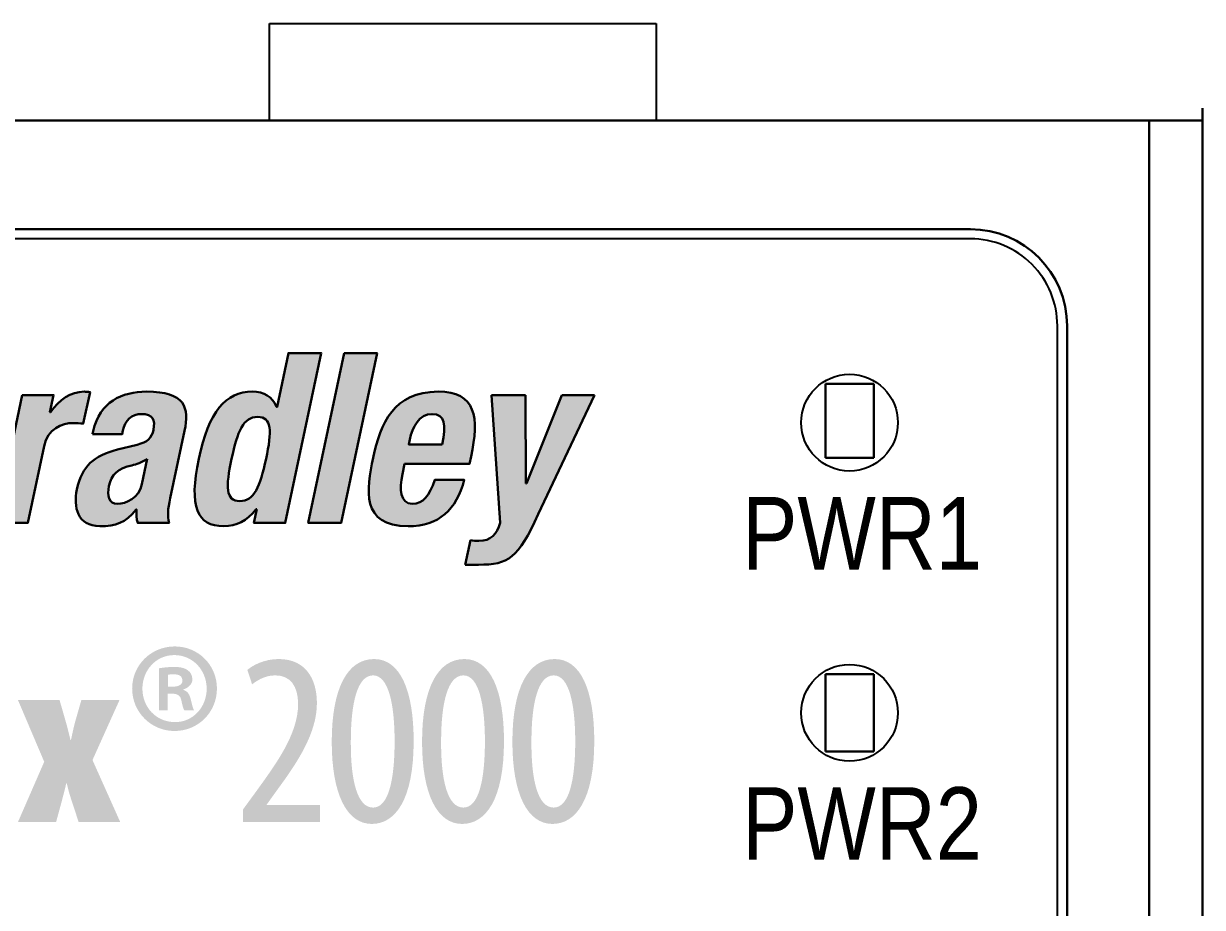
# Model space of a CAD drawing. Extents: x 1922 to 2807, y 4180 to 4531.
# Drawn here: x 2616.43 to 2665.2, y 4397.43 to 4433.98 of the extents above; entities that cross this region are included whole.
import ezdxf

# ---------------------------------------------------------------- set-up
doc = ezdxf.new("R2010")
doc.units = 0
doc.header["$LTSCALE"] = 0.1
doc.header["$MEASUREMENT"] = 0
doc.layers.add('LAYER_2', color=7, linetype='Continuous')
for name, color, linetype, lineweight in [('LOGO-KT', 7, 'Continuous', 30), ('尺寸标注', 4, 'Continuous', 13), ('粗实线-KT', 7, 'Continuous', 35)]:
    doc.layers.add(name, color=color, linetype=linetype, lineweight=lineweight)
doc.styles.add('尺寸标注Arial', font='arial.ttf', dxfattribs={"width": 0.7})

msp = doc.modelspace()

# ---------------------------------------------------------------- hatches: boundary and pattern name
at = {"layer": 'LOGO-KT'}
h = msp.add_hatch(color=256, dxfattribs=at)
edge = h.paths.add_edge_path()
edge.add_spline(control_points=[(2626.076, 4413.897), (2626.076, 4413.897), (2626.057, 4413.897), (2626.057, 4413.897), (2626.057, 4413.897), (2625.657, 4413.405), (2625.239, 4413.199), (2624.708, 4413.199), (2624.708, 4413.199), (2623.597, 4413.199), (2623.259, 4414.014), (2623.677, 4415.98), (2623.677, 4415.98), (2624.094, 4417.947), (2624.779, 4418.762), (2625.89, 4418.762), (2625.89, 4418.762), (2626.402, 4418.762), (2626.703, 4418.555), (2626.896, 4418.133), (2626.896, 4418.133), (2626.896, 4418.133), (2626.917, 4418.133), (2626.917, 4418.133), (2626.917, 4418.133), (2626.917, 4418.133), (2627.388, 4420.355), (2627.388, 4420.355), (2627.388, 4420.355), (2627.388, 4420.355), (2628.744, 4420.355), (2628.744, 4420.355), (2628.744, 4420.355), (2628.744, 4420.355), (2627.254, 4413.338), (2627.254, 4413.338), (2627.254, 4413.338), (2627.254, 4413.338), (2625.957, 4413.338), (2625.957, 4413.338), (2625.957, 4413.338), (2625.957, 4413.338), (2626.076, 4413.897), (2626.076, 4413.897)], knot_values=[0, 0, 0, 0, 0.090909, 0.090909, 0.090909, 0.091009, 0.181818, 0.181818, 0.181818, 0.181918, 0.272727, 0.272727, 0.272727, 0.272827, 0.363636, 0.363636, 0.363636, 0.363736, 0.454545, 0.454545, 0.454545, 0.454645, 0.545455, 0.545455, 0.545455, 0.545555, 0.636364, 0.636364, 0.636364, 0.636464, 0.727273, 0.727273, 0.727273, 0.727373, 0.818182, 0.818182, 0.818182, 0.818282, 0.909091, 0.909091, 0.909091, 0.909191, 1, 1, 1, 1], degree=3, periodic=0)
edge = h.paths.add_edge_path(flags=16)
edge.add_spline(control_points=[(2625.373, 4414.24), (2625.972, 4414.24), (2626.215, 4414.831), (2626.459, 4415.98), (2626.459, 4415.98), (2626.704, 4417.131), (2626.712, 4417.721), (2626.111, 4417.721), (2626.111, 4417.721), (2625.521, 4417.721), (2625.279, 4417.131), (2625.034, 4415.98), (2625.034, 4415.98), (2624.789, 4414.831), (2624.782, 4414.24), (2625.373, 4414.24)], knot_values=[0, 0, 0, 0, 0.25, 0.25, 0.25, 0.2501, 0.5, 0.5, 0.5, 0.5001, 0.75, 0.75, 0.75, 0.7501, 1, 1, 1, 1], degree=3, periodic=0)
h = msp.add_hatch(color=256, dxfattribs=at)
edge = h.paths.add_edge_path()
edge.add_spline(control_points=[(2629.697, 4420.355), (2629.697, 4420.355), (2631.054, 4420.355), (2631.054, 4420.355), (2631.054, 4420.355), (2631.054, 4420.355), (2629.564, 4413.338), (2629.564, 4413.338), (2629.564, 4413.338), (2629.564, 4413.338), (2628.206, 4413.338), (2628.206, 4413.338), (2628.206, 4413.338), (2628.206, 4413.338), (2629.697, 4420.355), (2629.697, 4420.355)], knot_values=[0, 0, 0, 0, 0.25, 0.25, 0.25, 0.2501, 0.5, 0.5, 0.5, 0.5001, 0.75, 0.75, 0.75, 0.7501, 1, 1, 1, 1], degree=3, periodic=0)
h = msp.add_hatch(color=256, dxfattribs=at)
edge = h.paths.add_edge_path()
edge.add_spline(control_points=[(2616.371, 4418.624), (2616.371, 4418.624), (2617.667, 4418.624), (2617.667, 4418.624), (2617.667, 4418.624), (2617.667, 4418.624), (2617.517, 4417.917), (2617.517, 4417.917), (2617.517, 4417.917), (2617.517, 4417.917), (2617.535, 4417.917), (2617.535, 4417.917), (2617.535, 4417.917), (2617.92, 4418.428), (2618.375, 4418.762), (2618.936, 4418.762), (2618.936, 4418.762), (2619.015, 4418.762), (2619.099, 4418.753), (2619.176, 4418.742), (2619.176, 4418.742), (2619.176, 4418.742), (2618.9, 4417.444), (2618.9, 4417.444), (2618.9, 4417.444), (2618.766, 4417.454), (2618.62, 4417.465), (2618.483, 4417.465), (2618.483, 4417.465), (2618.01, 4417.465), (2617.428, 4417.218), (2617.277, 4416.511), (2617.277, 4416.511), (2617.277, 4416.511), (2616.603, 4413.338), (2616.603, 4413.338), (2616.603, 4413.338), (2616.603, 4413.338), (2615.247, 4413.338), (2615.247, 4413.338), (2615.247, 4413.338), (2615.247, 4413.338), (2616.371, 4418.624), (2616.371, 4418.624)], knot_values=[0, 0, 0, 0, 0.090909, 0.090909, 0.090909, 0.091009, 0.181818, 0.181818, 0.181818, 0.181918, 0.272727, 0.272727, 0.272727, 0.272827, 0.363636, 0.363636, 0.363636, 0.363736, 0.454545, 0.454545, 0.454545, 0.454645, 0.545455, 0.545455, 0.545455, 0.545555, 0.636364, 0.636364, 0.636364, 0.636464, 0.727273, 0.727273, 0.727273, 0.727373, 0.818182, 0.818182, 0.818182, 0.818282, 0.909091, 0.909091, 0.909091, 0.909191, 1, 1, 1, 1], degree=3, periodic=0)
h = msp.add_hatch(color=256, dxfattribs=at)
edge = h.paths.add_edge_path()
edge.add_spline(control_points=[(2619.287, 4417.003), (2619.287, 4417.003), (2619.314, 4417.131), (2619.314, 4417.131), (2619.314, 4417.131), (2619.573, 4418.349), (2620.496, 4418.762), (2621.517, 4418.762), (2621.517, 4418.762), (2623.128, 4418.762), (2623.292, 4418.093), (2623.09, 4417.141), (2623.09, 4417.141), (2623.09, 4417.141), (2622.498, 4414.36), (2622.498, 4414.36), (2622.498, 4414.36), (2622.394, 4413.868), (2622.376, 4413.642), (2622.448, 4413.338), (2622.448, 4413.338), (2622.448, 4413.338), (2621.151, 4413.338), (2621.151, 4413.338), (2621.151, 4413.338), (2621.098, 4413.503), (2621.103, 4413.709), (2621.102, 4413.886), (2621.102, 4413.886), (2621.102, 4413.886), (2621.081, 4413.886), (2621.081, 4413.886), (2621.081, 4413.886), (2620.649, 4413.338), (2620.237, 4413.199), (2619.59, 4413.199), (2619.59, 4413.199), (2618.645, 4413.199), (2618.481, 4414.004), (2618.632, 4414.713), (2618.632, 4414.713), (2618.843, 4415.705), (2619.332, 4416.109), (2620.32, 4416.364), (2620.32, 4416.364), (2620.32, 4416.364), (2621.131, 4416.57), (2621.131, 4416.57), (2621.131, 4416.57), (2621.556, 4416.678), (2621.728, 4416.836), (2621.803, 4417.189), (2621.803, 4417.189), (2621.889, 4417.592), (2621.764, 4417.837), (2621.312, 4417.837), (2621.312, 4417.837), (2620.898, 4417.837), (2620.624, 4417.564), (2620.536, 4417.149), (2620.536, 4417.149), (2620.536, 4417.149), (2620.504, 4417.003), (2620.504, 4417.003), (2620.504, 4417.003), (2620.504, 4417.003), (2619.287, 4417.003), (2619.287, 4417.003)], knot_values=[0, 0, 0, 0, 0.058824, 0.058824, 0.058824, 0.058924, 0.117647, 0.117647, 0.117647, 0.117747, 0.176471, 0.176471, 0.176471, 0.176571, 0.235294, 0.235294, 0.235294, 0.235394, 0.294118, 0.294118, 0.294118, 0.294218, 0.352941, 0.352941, 0.352941, 0.353041, 0.411765, 0.411765, 0.411765, 0.411865, 0.470588, 0.470588, 0.470588, 0.470688, 0.529412, 0.529412, 0.529412, 0.529512, 0.588235, 0.588235, 0.588235, 0.588335, 0.647059, 0.647059, 0.647059, 0.647159, 0.705882, 0.705882, 0.705882, 0.705982, 0.764706, 0.764706, 0.764706, 0.764806, 0.823529, 0.823529, 0.823529, 0.823629, 0.882353, 0.882353, 0.882353, 0.882453, 0.941176, 0.941176, 0.941176, 0.941276, 1, 1, 1, 1], degree=3, periodic=0)
edge = h.paths.add_edge_path(flags=16)
edge.add_spline(control_points=[(2621.545, 4415.98), (2621.329, 4415.843), (2621.084, 4415.753), (2620.91, 4415.715), (2620.91, 4415.715), (2620.333, 4415.597), (2620.062, 4415.332), (2619.961, 4414.86), (2619.961, 4414.86), (2619.875, 4414.457), (2619.951, 4414.123), (2620.316, 4414.123), (2620.316, 4414.123), (2620.679, 4414.123), (2621.201, 4414.36), (2621.325, 4414.938), (2621.325, 4414.938), (2621.325, 4414.938), (2621.545, 4415.98), (2621.545, 4415.98)], knot_values=[0, 0, 0, 0, 0.2, 0.2, 0.2, 0.2001, 0.4, 0.4, 0.4, 0.4001, 0.6, 0.6, 0.6, 0.6001, 0.8, 0.8, 0.8, 0.8001, 1, 1, 1, 1], degree=3, periodic=0)
h = msp.add_hatch(color=256, dxfattribs=at)
edge = h.paths.add_edge_path()
edge.add_spline(control_points=[(2632.193, 4415.773), (2632.193, 4415.773), (2632.104, 4415.351), (2632.104, 4415.351), (2632.104, 4415.351), (2631.972, 4414.732), (2632.01, 4414.123), (2632.512, 4414.123), (2632.512, 4414.123), (2632.963, 4414.123), (2633.224, 4414.468), (2633.44, 4415.116), (2633.44, 4415.116), (2633.44, 4415.116), (2634.66, 4415.116), (2634.66, 4415.116), (2634.66, 4415.116), (2634.348, 4413.886), (2633.612, 4413.199), (2632.335, 4413.199), (2632.335, 4413.199), (2630.369, 4413.199), (2630.612, 4414.713), (2630.892, 4416.029), (2630.892, 4416.029), (2631.193, 4417.444), (2631.748, 4418.762), (2633.576, 4418.762), (2633.576, 4418.762), (2635.158, 4418.762), (2635.288, 4417.7), (2634.941, 4416.079), (2634.941, 4416.079), (2634.941, 4416.079), (2634.878, 4415.773), (2634.878, 4415.773), (2634.878, 4415.773), (2634.878, 4415.773), (2632.193, 4415.773), (2632.193, 4415.773)], knot_values=[0, 0, 0, 0, 0.1, 0.1, 0.1, 0.1001, 0.2, 0.2, 0.2, 0.2001, 0.3, 0.3, 0.3, 0.3001, 0.4, 0.4, 0.4, 0.4001, 0.5, 0.5, 0.5, 0.5001, 0.6, 0.6, 0.6, 0.6001, 0.7, 0.7, 0.7, 0.7001, 0.8, 0.8, 0.8, 0.8001, 0.9, 0.9, 0.9, 0.9001, 1, 1, 1, 1], degree=3, periodic=0)
edge = h.paths.add_edge_path(flags=16)
edge.add_spline(control_points=[(2633.751, 4416.58), (2633.893, 4417.385), (2633.892, 4417.837), (2633.331, 4417.837), (2633.331, 4417.837), (2632.789, 4417.837), (2632.513, 4417.277), (2632.41, 4416.787), (2632.41, 4416.787), (2632.41, 4416.787), (2632.366, 4416.58), (2632.366, 4416.58), (2632.366, 4416.58), (2632.366, 4416.58), (2633.751, 4416.58), (2633.751, 4416.58)], knot_values=[0, 0, 0, 0, 0.25, 0.25, 0.25, 0.2501, 0.5, 0.5, 0.5, 0.5001, 0.75, 0.75, 0.75, 0.7501, 1, 1, 1, 1], degree=3, periodic=0)
h = msp.add_hatch(color=256, dxfattribs=at)
edge = h.paths.add_edge_path()
edge.add_spline(control_points=[(2634.913, 4412.619), (2635.027, 4412.599), (2635.142, 4412.589), (2635.261, 4412.589), (2635.261, 4412.589), (2635.763, 4412.589), (2636.008, 4412.864), (2636.148, 4413.338), (2636.148, 4413.338), (2636.148, 4413.338), (2635.786, 4418.624), (2635.786, 4418.624), (2635.786, 4418.624), (2635.786, 4418.624), (2637.201, 4418.624), (2637.201, 4418.624), (2637.201, 4418.624), (2637.201, 4418.624), (2637.212, 4414.969), (2637.212, 4414.969), (2637.212, 4414.969), (2637.212, 4414.969), (2637.231, 4414.969), (2637.231, 4414.969), (2637.231, 4414.969), (2637.231, 4414.969), (2638.696, 4418.624), (2638.696, 4418.624), (2638.696, 4418.624), (2638.696, 4418.624), (2640.051, 4418.624), (2640.051, 4418.624), (2640.051, 4418.624), (2640.051, 4418.624), (2637.725, 4413.69), (2637.725, 4413.69), (2637.725, 4413.69), (2636.866, 4411.862), (2636.507, 4411.606), (2635.249, 4411.606), (2635.249, 4411.606), (2635.249, 4411.606), (2634.698, 4411.606), (2634.698, 4411.606), (2634.698, 4411.606), (2634.698, 4411.606), (2634.913, 4412.619), (2634.913, 4412.619)], knot_values=[0, 0, 0, 0, 0.083333, 0.083333, 0.083333, 0.083433, 0.166667, 0.166667, 0.166667, 0.166767, 0.25, 0.25, 0.25, 0.2501, 0.333333, 0.333333, 0.333333, 0.333433, 0.416667, 0.416667, 0.416667, 0.416767, 0.5, 0.5, 0.5, 0.5001, 0.583333, 0.583333, 0.583333, 0.583433, 0.666667, 0.666667, 0.666667, 0.666767, 0.75, 0.75, 0.75, 0.7501, 0.833333, 0.833333, 0.833333, 0.833433, 0.916667, 0.916667, 0.916667, 0.916767, 1, 1, 1, 1], degree=3, periodic=0)
at = {"layer": '尺寸标注'}
h = msp.add_hatch(color=7, dxfattribs=at)
edge = h.paths.add_edge_path()
edge.add_spline(control_points=[(2624.43, 4406.481), (2624.43, 4405.509), (2623.659, 4404.727), (2622.676, 4404.727), (2622.676, 4404.727), (2621.704, 4404.727), (2620.922, 4405.509), (2620.922, 4406.481), (2620.922, 4406.481), (2620.922, 4407.453), (2621.704, 4408.224), (2622.687, 4408.224), (2622.687, 4408.224), (2623.659, 4408.224), (2624.43, 4407.453), (2624.43, 4406.481)], knot_values=[0, 0, 0, 0, 0.25, 0.25, 0.25, 0.2501, 0.5, 0.5, 0.5, 0.5001, 0.75, 0.75, 0.75, 0.7501, 1, 1, 1, 1], degree=3, periodic=0)
edge = h.paths.add_edge_path(flags=16)
edge.add_spline(control_points=[(2621.346, 4406.481), (2621.346, 4405.71), (2621.916, 4405.096), (2622.687, 4405.096), (2622.687, 4405.096), (2623.435, 4405.085), (2624.005, 4405.71), (2624.005, 4406.47), (2624.005, 4406.47), (2624.005, 4407.241), (2623.435, 4407.866), (2622.665, 4407.866), (2622.665, 4407.866), (2621.916, 4407.866), (2621.346, 4407.241), (2621.346, 4406.481)], knot_values=[0, 0, 0, 0, 0.25, 0.25, 0.25, 0.2501, 0.5, 0.5, 0.5, 0.5001, 0.75, 0.75, 0.75, 0.7501, 1, 1, 1, 1], degree=3, periodic=0)
edge = h.paths.add_edge_path(flags=0)
edge.add_spline(control_points=[(2622.397, 4405.576), (2622.397, 4405.576), (2622.028, 4405.576), (2622.028, 4405.576), (2622.028, 4405.576), (2622.028, 4405.576), (2622.028, 4407.319), (2622.028, 4407.319), (2622.028, 4407.319), (2622.173, 4407.341), (2622.385, 4407.375), (2622.653, 4407.375), (2622.653, 4407.375), (2622.966, 4407.375), (2623.111, 4407.319), (2623.234, 4407.229), (2623.234, 4407.229), (2623.335, 4407.162), (2623.413, 4407.028), (2623.413, 4406.861), (2623.413, 4406.861), (2623.413, 4406.66), (2623.245, 4406.515), (2623.044, 4406.447), (2623.044, 4406.447), (2623.044, 4406.447), (2623.044, 4406.425), (2623.044, 4406.425), (2623.044, 4406.425), (2623.223, 4406.369), (2623.301, 4406.235), (2623.357, 4406.001), (2623.357, 4406.001), (2623.413, 4405.744), (2623.446, 4405.632), (2623.491, 4405.576), (2623.491, 4405.576), (2623.491, 4405.576), (2623.089, 4405.576), (2623.089, 4405.576), (2623.089, 4405.576), (2623.033, 4405.643), (2623, 4405.788), (2622.955, 4406.001), (2622.955, 4406.001), (2622.922, 4406.179), (2622.81, 4406.269), (2622.586, 4406.269), (2622.586, 4406.269), (2622.586, 4406.269), (2622.397, 4406.269), (2622.397, 4406.269), (2622.397, 4406.269), (2622.397, 4406.269), (2622.397, 4405.576), (2622.397, 4405.576)], knot_values=[0, 0, 0, 0, 0.071429, 0.071429, 0.071429, 0.071529, 0.142857, 0.142857, 0.142857, 0.142957, 0.214286, 0.214286, 0.214286, 0.214386, 0.285714, 0.285714, 0.285714, 0.285814, 0.357143, 0.357143, 0.357143, 0.357243, 0.428571, 0.428571, 0.428571, 0.428671, 0.5, 0.5, 0.5, 0.5001, 0.571429, 0.571429, 0.571429, 0.571529, 0.642857, 0.642857, 0.642857, 0.642957, 0.714286, 0.714286, 0.714286, 0.714386, 0.785714, 0.785714, 0.785714, 0.785814, 0.857143, 0.857143, 0.857143, 0.857243, 0.928571, 0.928571, 0.928571, 0.928671, 1, 1, 1, 1], degree=3, periodic=0)
edge = h.paths.add_edge_path(flags=0)
edge.add_spline(control_points=[(2622.408, 4406.559), (2622.408, 4406.559), (2622.598, 4406.559), (2622.598, 4406.559), (2622.598, 4406.559), (2622.821, 4406.559), (2623, 4406.626), (2623, 4406.805), (2623, 4406.805), (2623, 4406.972), (2622.899, 4407.073), (2622.631, 4407.073), (2622.631, 4407.073), (2622.53, 4407.073), (2622.452, 4407.062), (2622.408, 4407.051), (2622.408, 4407.051), (2622.408, 4407.051), (2622.408, 4406.559), (2622.408, 4406.559)], knot_values=[0, 0, 0, 0, 0.2, 0.2, 0.2, 0.2001, 0.4, 0.4, 0.4, 0.4001, 0.6, 0.6, 0.6, 0.6001, 0.8, 0.8, 0.8, 0.8001, 1, 1, 1, 1], degree=3, periodic=0)
h = msp.add_hatch(color=7, dxfattribs=at)
edge = h.paths.add_edge_path()
edge.add_spline(control_points=[(2625.505, 4400.966), (2625.505, 4400.966), (2625.505, 4401.478), (2625.505, 4401.478), (2625.505, 4401.478), (2625.505, 4401.478), (2626.058, 4402.235), (2626.058, 4402.235), (2626.058, 4402.235), (2626.856, 4403.341), (2627.788, 4404.59), (2627.788, 4405.839), (2627.788, 4405.839), (2627.788, 4406.576), (2627.47, 4407.027), (2626.846, 4407.027), (2626.846, 4407.027), (2626.365, 4407.027), (2626.047, 4406.771), (2625.884, 4406.658), (2625.884, 4406.658), (2625.884, 4406.658), (2625.689, 4407.252), (2625.689, 4407.252), (2625.689, 4407.252), (2625.914, 4407.446), (2626.385, 4407.702), (2626.989, 4407.702), (2626.989, 4407.702), (2628.095, 4407.702), (2628.566, 4406.883), (2628.566, 4405.88), (2628.566, 4405.88), (2628.566, 4404.631), (2627.757, 4403.423), (2626.928, 4402.297), (2626.928, 4402.297), (2626.928, 4402.297), (2626.488, 4401.683), (2626.488, 4401.683), (2626.488, 4401.683), (2626.488, 4401.683), (2626.488, 4401.662), (2626.488, 4401.662), (2626.488, 4401.662), (2626.488, 4401.662), (2628.699, 4401.662), (2628.699, 4401.662), (2628.699, 4401.662), (2628.699, 4401.662), (2628.699, 4400.966), (2628.699, 4400.966), (2628.699, 4400.966), (2628.699, 4400.966), (2625.505, 4400.966), (2625.505, 4400.966)], knot_values=[0, 0, 0, 0, 0.071429, 0.071429, 0.071429, 0.071529, 0.142857, 0.142857, 0.142857, 0.142957, 0.214286, 0.214286, 0.214286, 0.214386, 0.285714, 0.285714, 0.285714, 0.285814, 0.357143, 0.357143, 0.357143, 0.357243, 0.428571, 0.428571, 0.428571, 0.428671, 0.5, 0.5, 0.5, 0.5001, 0.571429, 0.571429, 0.571429, 0.571529, 0.642857, 0.642857, 0.642857, 0.642957, 0.714286, 0.714286, 0.714286, 0.714386, 0.785714, 0.785714, 0.785714, 0.785814, 0.857143, 0.857143, 0.857143, 0.857243, 0.928571, 0.928571, 0.928571, 0.928671, 1, 1, 1, 1], degree=3, periodic=0)
h = msp.add_hatch(color=7, dxfattribs=at)
edge = h.paths.add_edge_path()
edge.add_spline(control_points=[(2632.569, 4404.303), (2632.569, 4401.877), (2631.801, 4400.884), (2630.839, 4400.884), (2630.839, 4400.884), (2629.805, 4400.884), (2629.18, 4402.113), (2629.18, 4404.283), (2629.18, 4404.283), (2629.18, 4406.525), (2629.846, 4407.702), (2630.931, 4407.702), (2630.931, 4407.702), (2632.006, 4407.702), (2632.569, 4406.423), (2632.569, 4404.303)], knot_values=[0, 0, 0, 0, 0.25, 0.25, 0.25, 0.2501, 0.5, 0.5, 0.5, 0.5001, 0.75, 0.75, 0.75, 0.7501, 1, 1, 1, 1], degree=3, periodic=0)
edge = h.paths.add_edge_path(flags=16)
edge.add_spline(control_points=[(2629.969, 4404.293), (2629.958, 4402.686), (2630.235, 4401.56), (2630.89, 4401.56), (2630.89, 4401.56), (2631.525, 4401.56), (2631.781, 4402.696), (2631.781, 4404.293), (2631.781, 4404.293), (2631.781, 4405.849), (2631.525, 4407.027), (2630.89, 4407.027), (2630.89, 4407.027), (2630.245, 4407.027), (2629.969, 4405.901), (2629.969, 4404.293)], knot_values=[0, 0, 0, 0, 0.25, 0.25, 0.25, 0.2501, 0.5, 0.5, 0.5, 0.5001, 0.75, 0.75, 0.75, 0.7501, 1, 1, 1, 1], degree=3, periodic=0)
h = msp.add_hatch(color=7, dxfattribs=at)
edge = h.paths.add_edge_path()
edge.add_spline(control_points=[(2636.306, 4404.303), (2636.306, 4401.877), (2635.538, 4400.884), (2634.575, 4400.884), (2634.575, 4400.884), (2633.542, 4400.884), (2632.917, 4402.113), (2632.917, 4404.283), (2632.917, 4404.283), (2632.917, 4406.525), (2633.582, 4407.702), (2634.668, 4407.702), (2634.668, 4407.702), (2635.743, 4407.702), (2636.306, 4406.423), (2636.306, 4404.303)], knot_values=[0, 0, 0, 0, 0.25, 0.25, 0.25, 0.2501, 0.5, 0.5, 0.5, 0.5001, 0.75, 0.75, 0.75, 0.7501, 1, 1, 1, 1], degree=3, periodic=0)
edge = h.paths.add_edge_path(flags=16)
edge.add_spline(control_points=[(2633.705, 4404.293), (2633.695, 4402.686), (2633.971, 4401.56), (2634.627, 4401.56), (2634.627, 4401.56), (2635.261, 4401.56), (2635.517, 4402.696), (2635.517, 4404.293), (2635.517, 4404.293), (2635.517, 4405.849), (2635.261, 4407.027), (2634.627, 4407.027), (2634.627, 4407.027), (2633.982, 4407.027), (2633.705, 4405.901), (2633.705, 4404.293)], knot_values=[0, 0, 0, 0, 0.25, 0.25, 0.25, 0.2501, 0.5, 0.5, 0.5, 0.5001, 0.75, 0.75, 0.75, 0.7501, 1, 1, 1, 1], degree=3, periodic=0)
h = msp.add_hatch(color=7, dxfattribs=at)
edge = h.paths.add_edge_path()
edge.add_spline(control_points=[(2640.042, 4404.303), (2640.042, 4401.877), (2639.275, 4400.884), (2638.312, 4400.884), (2638.312, 4400.884), (2637.278, 4400.884), (2636.654, 4402.113), (2636.654, 4404.283), (2636.654, 4404.283), (2636.654, 4406.525), (2637.319, 4407.702), (2638.404, 4407.702), (2638.404, 4407.702), (2639.479, 4407.702), (2640.042, 4406.423), (2640.042, 4404.303)], knot_values=[0, 0, 0, 0, 0.25, 0.25, 0.25, 0.2501, 0.5, 0.5, 0.5, 0.5001, 0.75, 0.75, 0.75, 0.7501, 1, 1, 1, 1], degree=3, periodic=0)
edge = h.paths.add_edge_path(flags=16)
edge.add_spline(control_points=[(2637.442, 4404.293), (2637.432, 4402.686), (2637.708, 4401.56), (2638.364, 4401.56), (2638.364, 4401.56), (2638.998, 4401.56), (2639.254, 4402.696), (2639.254, 4404.293), (2639.254, 4404.293), (2639.254, 4405.849), (2638.998, 4407.027), (2638.364, 4407.027), (2638.364, 4407.027), (2637.718, 4407.027), (2637.442, 4405.901), (2637.442, 4404.293)], knot_values=[0, 0, 0, 0, 0.25, 0.25, 0.25, 0.2501, 0.5, 0.5, 0.5, 0.5001, 0.75, 0.75, 0.75, 0.7501, 1, 1, 1, 1], degree=3, periodic=0)
h = msp.add_hatch(color=7, dxfattribs=at)
edge = h.paths.add_edge_path()
edge.add_spline(control_points=[(2617.919, 4406.003), (2617.919, 4406.003), (2618.155, 4405.184), (2618.155, 4405.184), (2618.155, 4405.184), (2618.247, 4404.877), (2618.318, 4404.57), (2618.369, 4404.355), (2618.369, 4404.355), (2618.369, 4404.355), (2618.39, 4404.355), (2618.39, 4404.355), (2618.39, 4404.355), (2618.441, 4404.58), (2618.503, 4404.897), (2618.585, 4405.184), (2618.585, 4405.184), (2618.585, 4405.184), (2618.82, 4406.003), (2618.82, 4406.003), (2618.82, 4406.003), (2618.82, 4406.003), (2620.397, 4406.003), (2620.397, 4406.003), (2620.397, 4406.003), (2620.397, 4406.003), (2619.281, 4403.525), (2619.281, 4403.525), (2619.281, 4403.525), (2619.281, 4403.525), (2620.427, 4400.966), (2620.427, 4400.966), (2620.427, 4400.966), (2620.427, 4400.966), (2618.707, 4400.966), (2618.707, 4400.966), (2618.707, 4400.966), (2618.707, 4400.966), (2618.421, 4401.836), (2618.421, 4401.836), (2618.421, 4401.836), (2618.339, 4402.082), (2618.267, 4402.338), (2618.216, 4402.563), (2618.216, 4402.563), (2618.216, 4402.563), (2618.195, 4402.563), (2618.195, 4402.563), (2618.195, 4402.563), (2618.144, 4402.328), (2618.073, 4402.072), (2618.011, 4401.826), (2618.011, 4401.826), (2618.011, 4401.826), (2617.776, 4400.966), (2617.776, 4400.966), (2617.776, 4400.966), (2617.776, 4400.966), (2616.199, 4400.966), (2616.199, 4400.966), (2616.199, 4400.966), (2616.199, 4400.966), (2617.284, 4403.454), (2617.284, 4403.454), (2617.284, 4403.454), (2617.284, 4403.454), (2616.199, 4406.003), (2616.199, 4406.003), (2616.199, 4406.003), (2616.199, 4406.003), (2617.919, 4406.003), (2617.919, 4406.003)], knot_values=[0, 0, 0, 0, 0.055556, 0.055556, 0.055556, 0.055656, 0.111111, 0.111111, 0.111111, 0.111211, 0.166667, 0.166667, 0.166667, 0.166767, 0.222222, 0.222222, 0.222222, 0.222322, 0.277778, 0.277778, 0.277778, 0.277878, 0.333333, 0.333333, 0.333333, 0.333433, 0.388889, 0.388889, 0.388889, 0.388989, 0.444444, 0.444444, 0.444444, 0.444544, 0.5, 0.5, 0.5, 0.5001, 0.555556, 0.555556, 0.555556, 0.555656, 0.611111, 0.611111, 0.611111, 0.611211, 0.666667, 0.666667, 0.666667, 0.666767, 0.722222, 0.722222, 0.722222, 0.722322, 0.777778, 0.777778, 0.777778, 0.777878, 0.833333, 0.833333, 0.833333, 0.833433, 0.888889, 0.888889, 0.888889, 0.888989, 0.944444, 0.944444, 0.944444, 0.944544, 1, 1, 1, 1], degree=3, periodic=0)

# ---------------------------------------------------------------- linework, layer by layer
for p, q in [((2626.603, 4429.977), (2626.603, 4433.977)), ((2626.603, 4433.977), (2642.603, 4433.977)), ((2642.603, 4433.977), (2642.603, 4429.977))]:
    msp.add_line(p, q)
at = {"color": 0}
msp.add_circle((2650.603, 4417.477), 2, dxfattribs=at)
at = {"layer": 'LAYER_2', "color": 0}
for points, knots in [([(2659.203, 4421.477), (2659.203, 4421.477), (2659.203, 4209.478), (2659.203, 4209.478), (2659.203, 4209.478), (2659.203, 4207.49), (2657.591, 4205.878), (2655.603, 4205.878), (2655.603, 4205.878), (2655.603, 4205.878), (2583.604, 4205.878), (2583.604, 4205.878), (2583.604, 4205.878), (2582.649, 4205.878), (2581.733, 4206.257), (2581.058, 4206.932), (2581.058, 4206.932), (2580.383, 4207.607), (2580.004, 4208.523), (2580.004, 4209.478), (2580.004, 4209.478), (2580.004, 4209.478), (2580.004, 4421.477), (2580.004, 4421.477), (2580.004, 4421.477), (2580.004, 4422.432), (2580.383, 4423.348), (2581.058, 4424.023), (2581.058, 4424.023), (2581.733, 4424.698), (2582.649, 4425.077), (2583.604, 4425.077), (2583.604, 4425.077), (2583.604, 4425.077), (2655.603, 4425.077), (2655.603, 4425.077), (2655.603, 4425.077), (2656.558, 4425.077), (2657.474, 4424.698), (2658.149, 4424.023), (2658.149, 4424.023), (2658.824, 4423.348), (2659.203, 4422.432), (2659.203, 4421.477)], [0, 0, 0, 0, 0.090909, 0.090909, 0.090909, 0.090909, 0.181818, 0.181818, 0.181818, 0.181818, 0.272727, 0.272727, 0.272727, 0.272727, 0.363636, 0.363636, 0.363636, 0.363636, 0.454545, 0.454545, 0.454545, 0.454545, 0.545455, 0.545455, 0.545455, 0.545455, 0.636364, 0.636364, 0.636364, 0.636364, 0.727273, 0.727273, 0.727273, 0.727273, 0.818182, 0.818182, 0.818182, 0.818182, 0.909091, 0.909091, 0.909091, 0.909091, 1, 1, 1, 1]), ([(2652.603, 4417.477), (2652.603, 4418.582), (2651.708, 4419.477), (2650.603, 4419.477), (2650.603, 4419.477), (2649.499, 4419.477), (2648.603, 4418.582), (2648.603, 4417.477), (2648.603, 4417.477), (2648.603, 4416.373), (2649.499, 4415.477), (2650.603, 4415.477), (2650.603, 4415.477), (2651.708, 4415.477), (2652.603, 4416.373), (2652.603, 4417.477)], [0, 0, 0, 0, 0.25, 0.25, 0.25, 0.25, 0.5, 0.5, 0.5, 0.5, 0.75, 0.75, 0.75, 0.75, 1, 1, 1, 1]), ([(2652.603, 4405.477), (2652.603, 4406.582), (2651.708, 4407.477), (2650.603, 4407.477), (2650.603, 4407.477), (2649.499, 4407.477), (2648.603, 4406.582), (2648.603, 4405.477), (2648.603, 4405.477), (2648.603, 4404.373), (2649.499, 4403.477), (2650.603, 4403.477), (2650.603, 4403.477), (2651.708, 4403.477), (2652.603, 4404.373), (2652.603, 4405.477)], [0, 0, 0, 0, 0.25, 0.25, 0.25, 0.25, 0.5, 0.5, 0.5, 0.5, 0.75, 0.75, 0.75, 0.75, 1, 1, 1, 1])]:
    msp.add_open_spline(points, degree=3, knots=knots, dxfattribs=at)
at = {"layer": 'LOGO-KT'}
for points, knots in [([(2626.077, 4413.893), (2626.077, 4413.893), (2626.057, 4413.893), (2626.057, 4413.893), (2626.057, 4413.893), (2625.658, 4413.402), (2625.24, 4413.195), (2624.71, 4413.195), (2624.71, 4413.195), (2623.599, 4413.195), (2623.261, 4414.011), (2623.679, 4415.977), (2623.679, 4415.977), (2624.097, 4417.942), (2624.781, 4418.758), (2625.891, 4418.758), (2625.891, 4418.758), (2626.403, 4418.758), (2626.703, 4418.552), (2626.898, 4418.129), (2626.898, 4418.129), (2626.898, 4418.129), (2626.918, 4418.129), (2626.918, 4418.129), (2626.918, 4418.129), (2626.918, 4418.129), (2627.389, 4420.35), (2627.389, 4420.35), (2627.389, 4420.35), (2627.389, 4420.35), (2628.746, 4420.35), (2628.746, 4420.35), (2628.746, 4420.35), (2628.746, 4420.35), (2627.255, 4413.333), (2627.255, 4413.333), (2627.255, 4413.333), (2627.255, 4413.333), (2625.958, 4413.333), (2625.958, 4413.333), (2625.958, 4413.333), (2625.958, 4413.333), (2626.077, 4413.893), (2626.077, 4413.893)], [0, 0, 0, 0, 0.090909, 0.090909, 0.090909, 0.090909, 0.181818, 0.181818, 0.181818, 0.181818, 0.272727, 0.272727, 0.272727, 0.272727, 0.363636, 0.363636, 0.363636, 0.363636, 0.454545, 0.454545, 0.454545, 0.454545, 0.545455, 0.545455, 0.545455, 0.545455, 0.636364, 0.636364, 0.636364, 0.636364, 0.727273, 0.727273, 0.727273, 0.727273, 0.818182, 0.818182, 0.818182, 0.818182, 0.909091, 0.909091, 0.909091, 0.909091, 1, 1, 1, 1]), ([(2629.699, 4420.35), (2629.699, 4420.35), (2631.055, 4420.35), (2631.055, 4420.35), (2631.055, 4420.35), (2631.055, 4420.35), (2629.565, 4413.333), (2629.565, 4413.333), (2629.565, 4413.333), (2629.565, 4413.333), (2628.208, 4413.333), (2628.208, 4413.333), (2628.208, 4413.333), (2628.208, 4413.333), (2629.699, 4420.35), (2629.699, 4420.35)], [0, 0, 0, 0, 0.25, 0.25, 0.25, 0.25, 0.5, 0.5, 0.5, 0.5, 0.75, 0.75, 0.75, 0.75, 1, 1, 1, 1]), ([(2616.371, 4418.62), (2616.371, 4418.62), (2617.668, 4418.62), (2617.668, 4418.62), (2617.668, 4418.62), (2617.668, 4418.62), (2617.518, 4417.913), (2617.518, 4417.913), (2617.518, 4417.913), (2617.518, 4417.913), (2617.538, 4417.913), (2617.538, 4417.913), (2617.538, 4417.913), (2617.922, 4418.424), (2618.376, 4418.758), (2618.936, 4418.758), (2618.936, 4418.758), (2619.015, 4418.758), (2619.101, 4418.748), (2619.178, 4418.738), (2619.178, 4418.738), (2619.178, 4418.738), (2618.902, 4417.441), (2618.902, 4417.441), (2618.902, 4417.441), (2618.767, 4417.451), (2618.621, 4417.461), (2618.484, 4417.461), (2618.484, 4417.461), (2618.012, 4417.461), (2617.429, 4417.215), (2617.278, 4416.507), (2617.278, 4416.507), (2617.278, 4416.507), (2616.604, 4413.333), (2616.604, 4413.333), (2616.604, 4413.333), (2616.604, 4413.333), (2615.248, 4413.333), (2615.248, 4413.333), (2615.248, 4413.333), (2615.248, 4413.333), (2616.371, 4418.62), (2616.371, 4418.62)], [0, 0, 0, 0, 0.090909, 0.090909, 0.090909, 0.090909, 0.181818, 0.181818, 0.181818, 0.181818, 0.272727, 0.272727, 0.272727, 0.272727, 0.363636, 0.363636, 0.363636, 0.363636, 0.454545, 0.454545, 0.454545, 0.454545, 0.545455, 0.545455, 0.545455, 0.545455, 0.636364, 0.636364, 0.636364, 0.636364, 0.727273, 0.727273, 0.727273, 0.727273, 0.818182, 0.818182, 0.818182, 0.818182, 0.909091, 0.909091, 0.909091, 0.909091, 1, 1, 1, 1]), ([(2619.287, 4416.999), (2619.287, 4416.999), (2619.314, 4417.127), (2619.314, 4417.127), (2619.314, 4417.127), (2619.573, 4418.345), (2620.496, 4418.758), (2621.518, 4418.758), (2621.518, 4418.758), (2623.13, 4418.758), (2623.293, 4418.09), (2623.09, 4417.136), (2623.09, 4417.136), (2623.09, 4417.136), (2622.5, 4414.355), (2622.5, 4414.355), (2622.5, 4414.355), (2622.395, 4413.864), (2622.377, 4413.638), (2622.45, 4413.333), (2622.45, 4413.333), (2622.45, 4413.333), (2621.152, 4413.333), (2621.152, 4413.333), (2621.152, 4413.333), (2621.099, 4413.5), (2621.104, 4413.706), (2621.102, 4413.883), (2621.102, 4413.883), (2621.102, 4413.883), (2621.082, 4413.883), (2621.082, 4413.883), (2621.082, 4413.883), (2620.651, 4413.333), (2620.238, 4413.195), (2619.59, 4413.195), (2619.59, 4413.195), (2618.646, 4413.195), (2618.483, 4414.001), (2618.634, 4414.709), (2618.634, 4414.709), (2618.844, 4415.701), (2619.333, 4416.104), (2620.321, 4416.36), (2620.321, 4416.36), (2620.321, 4416.36), (2621.132, 4416.566), (2621.132, 4416.566), (2621.132, 4416.566), (2621.558, 4416.675), (2621.729, 4416.832), (2621.804, 4417.186), (2621.804, 4417.186), (2621.889, 4417.588), (2621.765, 4417.834), (2621.312, 4417.834), (2621.312, 4417.834), (2620.9, 4417.834), (2620.625, 4417.559), (2620.537, 4417.146), (2620.537, 4417.146), (2620.537, 4417.146), (2620.506, 4416.999), (2620.506, 4416.999), (2620.506, 4416.999), (2620.506, 4416.999), (2619.287, 4416.999), (2619.287, 4416.999)], [0, 0, 0, 0, 0.058824, 0.058824, 0.058824, 0.058824, 0.117647, 0.117647, 0.117647, 0.117647, 0.176471, 0.176471, 0.176471, 0.176471, 0.235294, 0.235294, 0.235294, 0.235294, 0.294118, 0.294118, 0.294118, 0.294118, 0.352941, 0.352941, 0.352941, 0.352941, 0.411765, 0.411765, 0.411765, 0.411765, 0.470588, 0.470588, 0.470588, 0.470588, 0.529412, 0.529412, 0.529412, 0.529412, 0.588235, 0.588235, 0.588235, 0.588235, 0.647059, 0.647059, 0.647059, 0.647059, 0.705882, 0.705882, 0.705882, 0.705882, 0.764706, 0.764706, 0.764706, 0.764706, 0.823529, 0.823529, 0.823529, 0.823529, 0.882353, 0.882353, 0.882353, 0.882353, 0.941176, 0.941176, 0.941176, 0.941176, 1, 1, 1, 1]), ([(2632.195, 4415.77), (2632.195, 4415.77), (2632.105, 4415.348), (2632.105, 4415.348), (2632.105, 4415.348), (2631.974, 4414.729), (2632.012, 4414.119), (2632.513, 4414.119), (2632.513, 4414.119), (2632.965, 4414.119), (2633.225, 4414.463), (2633.441, 4415.112), (2633.441, 4415.112), (2633.441, 4415.112), (2634.66, 4415.112), (2634.66, 4415.112), (2634.66, 4415.112), (2634.35, 4413.883), (2633.614, 4413.195), (2632.336, 4413.195), (2632.336, 4413.195), (2630.371, 4413.195), (2630.613, 4414.709), (2630.893, 4416.026), (2630.893, 4416.026), (2631.194, 4417.441), (2631.749, 4418.758), (2633.577, 4418.758), (2633.577, 4418.758), (2635.159, 4418.758), (2635.288, 4417.696), (2634.943, 4416.075), (2634.943, 4416.075), (2634.943, 4416.075), (2634.878, 4415.77), (2634.878, 4415.77), (2634.878, 4415.77), (2634.878, 4415.77), (2632.195, 4415.77), (2632.195, 4415.77)], [0, 0, 0, 0, 0.1, 0.1, 0.1, 0.1, 0.2, 0.2, 0.2, 0.2, 0.3, 0.3, 0.3, 0.3, 0.4, 0.4, 0.4, 0.4, 0.5, 0.5, 0.5, 0.5, 0.6, 0.6, 0.6, 0.6, 0.7, 0.7, 0.7, 0.7, 0.8, 0.8, 0.8, 0.8, 0.9, 0.9, 0.9, 0.9, 1, 1, 1, 1]), ([(2625.373, 4414.237), (2625.973, 4414.237), (2626.216, 4414.827), (2626.46, 4415.977), (2626.46, 4415.977), (2626.705, 4417.127), (2626.712, 4417.716), (2626.112, 4417.716), (2626.112, 4417.716), (2625.523, 4417.716), (2625.28, 4417.127), (2625.035, 4415.977), (2625.035, 4415.977), (2624.791, 4414.827), (2624.784, 4414.237), (2625.373, 4414.237)], [0, 0, 0, 0, 0.25, 0.25, 0.25, 0.25, 0.5, 0.5, 0.5, 0.5, 0.75, 0.75, 0.75, 0.75, 1, 1, 1, 1]), ([(2633.752, 4416.576), (2633.894, 4417.382), (2633.892, 4417.834), (2633.332, 4417.834), (2633.332, 4417.834), (2632.791, 4417.834), (2632.515, 4417.274), (2632.41, 4416.783), (2632.41, 4416.783), (2632.41, 4416.783), (2632.367, 4416.576), (2632.367, 4416.576), (2632.367, 4416.576), (2632.367, 4416.576), (2633.752, 4416.576), (2633.752, 4416.576)], [0, 0, 0, 0, 0.25, 0.25, 0.25, 0.25, 0.5, 0.5, 0.5, 0.5, 0.75, 0.75, 0.75, 0.75, 1, 1, 1, 1]), ([(2621.547, 4415.977), (2621.331, 4415.839), (2621.086, 4415.751), (2620.911, 4415.711), (2620.911, 4415.711), (2620.335, 4415.593), (2620.063, 4415.328), (2619.962, 4414.856), (2619.962, 4414.856), (2619.877, 4414.453), (2619.953, 4414.119), (2620.317, 4414.119), (2620.317, 4414.119), (2620.68, 4414.119), (2621.202, 4414.355), (2621.325, 4414.935), (2621.325, 4414.935), (2621.325, 4414.935), (2621.547, 4415.977), (2621.547, 4415.977)], [0, 0, 0, 0, 0.2, 0.2, 0.2, 0.2, 0.4, 0.4, 0.4, 0.4, 0.6, 0.6, 0.6, 0.6, 0.8, 0.8, 0.8, 0.8, 1, 1, 1, 1]), ([(2634.915, 4412.615), (2635.028, 4412.596), (2635.144, 4412.586), (2635.262, 4412.586), (2635.262, 4412.586), (2635.763, 4412.586), (2636.009, 4412.861), (2636.148, 4413.333)], [0, 0, 0, 0, 0.0833333, 0.0833333, 0.0833333, 0.0833333, 0.1666667, 0.1666667, 0.1666667, 0.1666667])]:
    msp.add_open_spline(points, degree=3, knots=knots, dxfattribs=at)
for points in [[(2636.148, 4413.333), (2636.148, 4413.333), (2635.787, 4418.62), (2635.787, 4418.62)], [(2635.787, 4418.62), (2635.787, 4418.62), (2637.203, 4418.62), (2637.203, 4418.62)], [(2637.203, 4418.62), (2637.203, 4418.62), (2637.212, 4414.964), (2637.212, 4414.964)], [(2637.232, 4414.964), (2637.232, 4414.964), (2638.697, 4418.62), (2638.697, 4418.62)], [(2640.053, 4418.62), (2640.053, 4418.62), (2637.727, 4413.687), (2637.727, 4413.687)], [(2638.697, 4418.62), (2638.697, 4418.62), (2640.053, 4418.62), (2640.053, 4418.62)], [(2637.212, 4414.964), (2637.212, 4414.964), (2637.232, 4414.964), (2637.232, 4414.964)], [(2637.727, 4413.687), (2636.867, 4411.859), (2636.508, 4411.603), (2635.25, 4411.603)], [(2634.7, 4411.603), (2634.7, 4411.603), (2634.915, 4412.615), (2634.915, 4412.615)], [(2635.25, 4411.603), (2635.25, 4411.603), (2634.7, 4411.603), (2634.7, 4411.603)]]:
    msp.add_open_spline(points, degree=3, dxfattribs=at)
at = {"layer": '粗实线-KT', "color": 0, "linetype": 'Continuous', "lineweight": 30}
for p, q in [((2665.203, 4430.477), (2665.203, 4200.98)), ((2663.403, 4429.977), (2577.077, 4429.977)), ((2663.003, 4200.98), (2663.003, 4429.977)), ((2663.003, 4429.977), (2665.203, 4429.977)), ((2655.603, 4425.477), (2583.603, 4425.477)), ((2659.603, 4209.477), (2659.603, 4421.477)), ((2649.603, 4419.077), (2649.603, 4416.023)), ((2651.603, 4419.077), (2649.603, 4419.077)), ((2651.603, 4419.077), (2651.603, 4416.023)), ((2651.603, 4416.023), (2649.603, 4416.023)), ((2649.603, 4407.077), (2649.603, 4403.877)), ((2651.603, 4407.077), (2649.603, 4407.077)), ((2651.603, 4407.077), (2651.603, 4403.877)), ((2651.603, 4403.877), (2649.603, 4403.877))]:
    msp.add_line(p, q, dxfattribs=at)
msp.add_arc((2655.603, 4421.477), 4, 0, 90, dxfattribs=at)

# ---------------------------------------------------------------- texts
at = {"char_height": 3, "attachment_point": 1, "style": '尺寸标注Arial'}
for s, insert in [('{\\fArial Narrow|b0|i0|c0|p34;\\W1;PWR1}', (2646.156, 4414.401)), ('{\\fArial Narrow|b0|i0|c0|p34;\\W1;PWR2}', (2646.156, 4402.401))]:
    msp.add_mtext_dynamic_manual_height_columns(s, width=5.8438, gutter_width=17.5, heights=[0], dxfattribs=dict(at, insert=insert))

doc.saveas('drawing.dxf')
